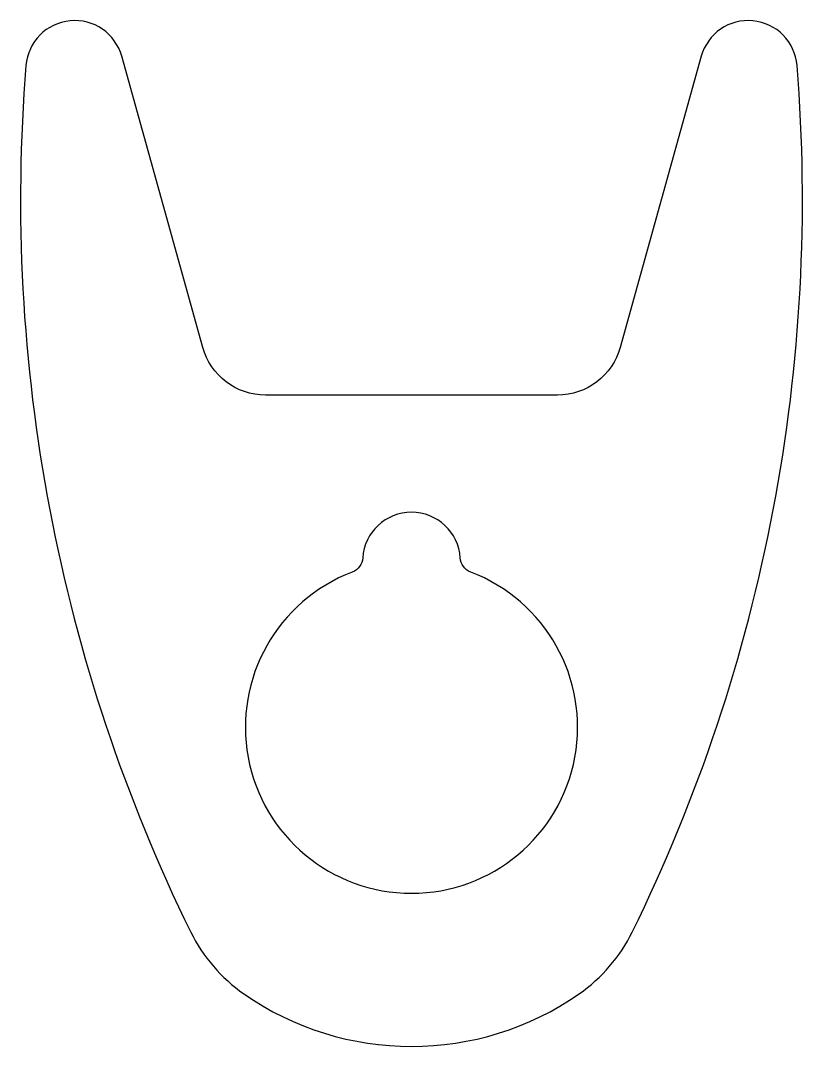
# Model space of a CAD drawing. Extents: x 182.6 to 206.6, y 686.5 to 718.
import ezdxf

# ---------------------------------------------------------------- set-up
doc = ezdxf.new("R2010")
doc.units = 0
doc.layers.get('0').update_dxf_attribs({"linetype": 'CONTINUOUS'})

msp = doc.modelspace()

# ---------------------------------------------------------------- linework, layer by layer
for points in [[(199.04, 706.508), (190.08, 706.508, -0.336818), (188.153, 707.972), (185.667, 716.91, 0.837782), (182.727, 716.63, 0.135188), (187.784, 690.023, 0.127017), (189.413, 688.126, 0.314185), (199.707, 688.126, 0.127017), (201.335, 690.023, 0.135188), (206.393, 716.63, 0.837782), (203.453, 716.91), (200.967, 707.972, -0.336818)], [(193.063, 701.508, -0.293031), (192.743, 701.074, 5.428075), (196.377, 701.074, -0.293031), (196.057, 701.508, 0.935875)]]:
    msp.add_lwpolyline(points, format="xyb", close=True)

doc.saveas('drawing.dxf')
